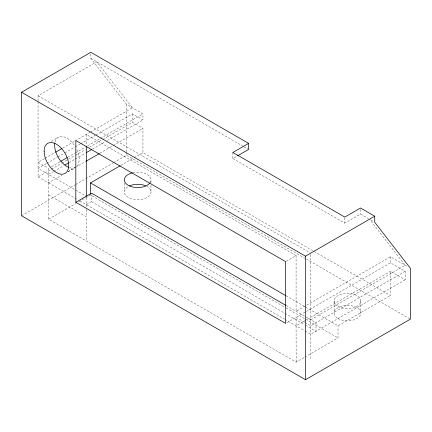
<?xml version="1.0" encoding="UTF-8"?>
<svg xmlns="http://www.w3.org/2000/svg" width="432" height="432" viewBox="0 0 432 432"><rect width="100%" height="100%" fill="white"/><g stroke="black" fill="none" stroke-linecap="round" stroke-linejoin="round"><path stroke-width="0.32" stroke-dasharray="2.16 1.62" d="M38.065 101.093L38.065 95.71L96.8 61.798L132.457 107.822L90.504 132.041M51.235 141.334L58.228 137.295M44.474 158.62L38.065 162.319L48.551 168.372L48.638 219.191L296.163 362.097L304.301 357.399M45.058 158.279L54.961 152.561M62.537 148.187L74.774 141.124M75.357 140.789L89.921 132.376M46.224 163.663L38.065 168.372L86.308 196.231M46.802 163.328L57.294 157.27M57.877 156.935L64.287 153.236M64.865 152.901L74.774 147.182M75.357 146.842L80.017 144.153M80.6 143.818L95.17 135.405M95.747 135.07L132.457 113.875L142.949 119.929L142.949 113.875L126.484 104.371L90.823 58.347L90.823 53.638M51.467 166.693L60.205 161.644M67.781 157.27L74.774 153.236M75.357 152.901L85.261 147.182M87.593 145.832L99.83 138.769M100.413 138.434L142.949 113.875M38.065 101.763L38.065 176.85L50.884 169.452M51.467 169.112L61.371 163.393M61.954 163.058L74.774 155.655M75.357 155.32L85.261 149.602M89.338 147.247L102.157 139.844M102.74 139.509L132.457 122.353L142.949 128.407L142.949 152.631L390.474 295.537L390.474 271.318L405.157 279.796L405.157 271.318L390.474 262.84L286.173 323.055M48.551 174.431L53.212 171.736M53.795 171.401L63.704 165.683M68.947 162.653L74.774 159.289M75.357 158.954L85.261 153.236M92.254 149.197L105.073 141.799M107.406 140.454L142.949 119.929M38.065 176.85L48.638 182.86L62.024 175.127M67.846 171.769L74.833 167.735M75.416 167.395L85.315 161.681M99.868 153.279L112.676 145.886M113.254 145.552L142.949 128.407M68.008 171.731L75.001 167.692M21.6 215.789L75.206 184.842M75.789 184.502L85.115 179.123M85.698 178.783L113.081 162.972M113.665 162.637L126.484 155.234L305.829 258.779M120.803 165.413L133.623 158.015M134.206 157.675L142.949 152.631M48.638 219.191L75.967 203.413M78.878 201.733L90.504 195.016L285.487 307.589M79.985 200.983L86.368 204.671L91.557 201.679L91.557 194.503M232.864 152.464L232.864 158.522L236.941 156.168M232.864 158.522L344.806 223.15L360.536 214.067L368.377 218.592M286.173 261.29L296.077 255.571L296.077 311.283L390.474 256.781L408.051 266.933M296.163 362.097L296.077 325.814L390.474 271.318M310.759 319.761L405.157 265.259L369.495 219.24M405.157 271.318L310.759 325.814L305.111 322.553M405.157 279.796L310.759 334.292L305.111 331.031M286.076 295.817L338.029 325.814L390.474 295.537M304.884 357.064L338.029 337.927L338.029 325.814M90.823 58.347L243.34 146.405M243.923 146.74L248.594 149.44M370.661 219.91L373.572 221.594M38.065 95.71L310.176 252.812M306.412 259.119L410.4 319.156M296.077 255.571L86.308 134.465L86.308 145.206M286.13 305.537L316.003 322.785L316.003 331.263L305.273 325.069M286.076 307.93L338.029 337.927M304.549 322.229L296.077 317.336L296.077 325.814M91.557 201.679L284.375 313.006M284.958 313.34L304.711 324.745M86.319 197.527L86.368 204.671L284.396 319.064M284.98 319.405L304.549 330.707M48.638 194.967L86.395 216.767L86.395 240.991M48.638 182.86L77.663 199.638M86.368 204.671L86.373 206.69M86.378 209.374L86.395 216.767M390.474 256.781L390.474 262.84M360.817 300.974L360.817 313.087M360.536 209.358L360.536 214.067M344.806 217.766L344.806 223.15M334.12 301.001L334.12 313.114M310.759 254.491L310.759 358.511M150.973 180.711L150.973 182.731M150.973 185.42L150.973 192.823M132.457 113.875L132.457 122.353M126.484 104.371L126.484 151.891M126.484 152.561L126.484 155.234M124.432 183.087L124.432 191.16M132.851 172.697A13.349 7.706 0 0 1 147.134 174.425A13.349 7.706 0 0 1 150.152 182.666M146.669 186.278A13.349 7.706 0 0 1 147.436 197.267A13.349 7.706 0 0 1 128.396 197.516A13.349 7.706 0 0 1 128.299 186.521M75.584 167.357A17.356 10.017 60 0 1 70.081 167.848M55.053 141.815A17.356 10.017 60 0 1 74.914 146.21M76.783 149.612A17.356 10.017 60 0 1 76.642 166.574M338.045 306.445A13.349 7.706 0 0 0 360.369 302.967A13.349 7.706 0 0 0 343.991 293.544A13.349 7.706 0 0 0 338.045 306.445M338.045 318.557A13.349 7.706 0 0 0 360.369 315.079A13.349 7.706 0 0 0 343.991 305.656A13.349 7.706 0 0 0 338.045 318.557"/><path stroke-width="0.65" d="M248.594 143.381L232.864 152.464L344.806 217.091L360.536 208.008L374.738 216.211L374.738 222.264L410.368 268.267L410.4 319.156L305.516 379.706L21.6 215.789L21.6 92.259L90.823 52.294L248.594 143.381L248.594 149.44L237.524 155.828M55.544 152.226L61.954 148.527M60.788 161.309L67.198 157.61M64.865 165.008L68.364 162.994M86.427 152.561L91.67 149.537M85.892 161.347L99.284 153.619M90.504 194.346L90.504 182.909L120.22 165.753M75.821 202.284L285.59 323.39L285.59 261.625L75.821 140.519L75.821 202.284L91.557 193.201L285.547 305.203M21.6 92.259L305.516 256.176L374.738 216.211M90.504 182.909L285.487 295.483M305.516 256.176L305.516 379.706M86.308 146.545L86.308 196.231M149.807 183.13A13.349 7.706 0 0 1 128.174 185.274A13.349 7.706 0 0 1 132.316 172.827M129.335 185.987A13.349 7.706 0 0 1 145.584 185.771M69.039 167.513A17.356 10.017 60 0 1 54.821 142.884M44.145 151.297A17.356 10.017 60 0 0 62.554 174.193A17.356 10.017 60 0 0 62.554 149.656A17.356 10.017 60 0 0 44.145 151.297"/></g></svg>
